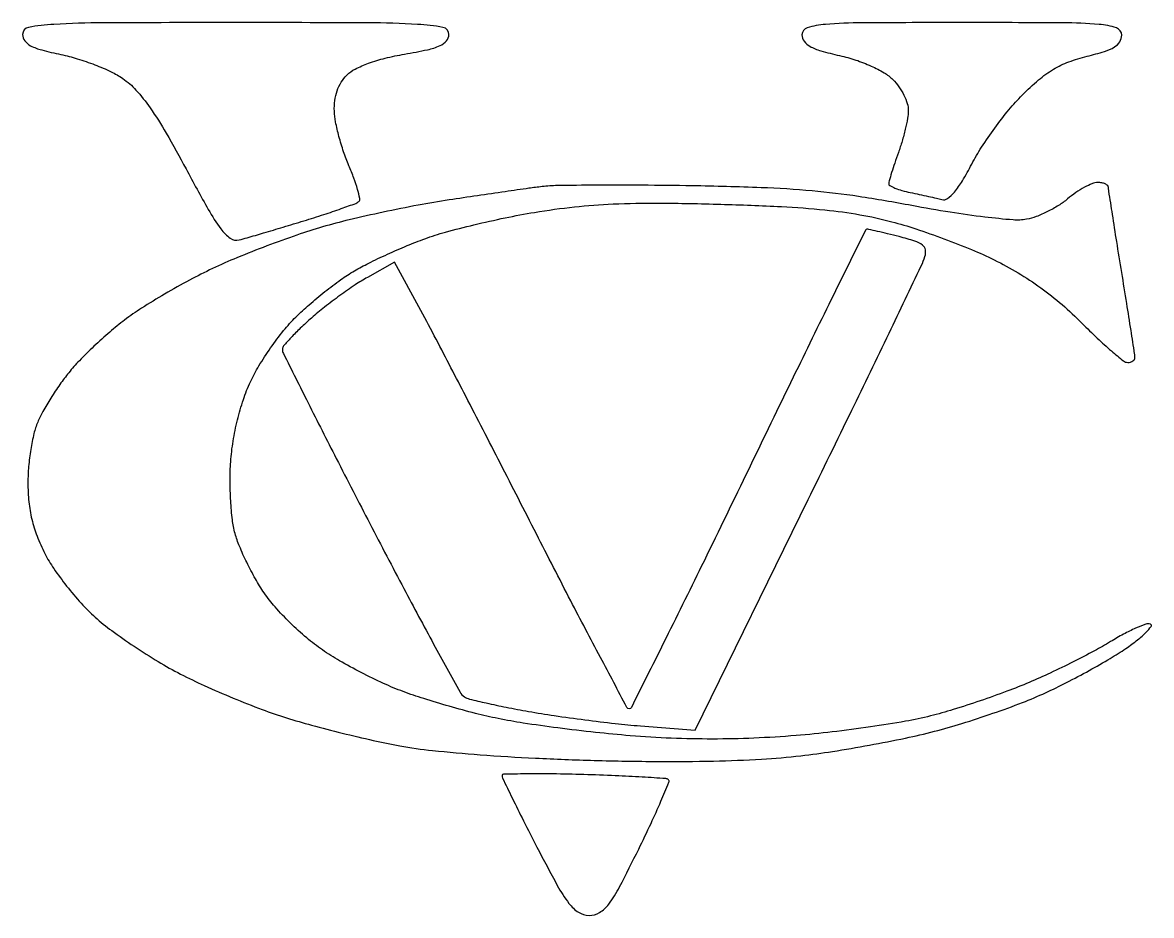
# Model space of a CAD drawing. Extents: x 0 to 44.8, y 0 to 35.4.
import ezdxf

# ---------------------------------------------------------------- set-up
doc = ezdxf.new("R2010")
doc.units = 0
doc.header["$MEASUREMENT"] = 0

msp = doc.modelspace()

# ---------------------------------------------------------------- linework, layer by layer
for points in [[(8.464, 35.443, 0.001013), (3.206277, 35.432347, 0.013035), (1.24173, 35.373156, 0.03177), (0.237399, 35.252352, 0.361511), (0, 34.96692, 0.167947), (0.085159, 34.720544, 0.106908), (0.321002, 34.525015, 0.055453), (0.761236, 34.355069, 0.013479), (1.520875, 34.176676, -0.023598), (2.171732, 34.009868, -0.017753), (2.870053, 33.767877, -0.018048), (3.511708, 33.492664, -0.038922), (3.978125, 33.226184, -0.06176), (4.501988, 32.766495, -0.029117), (5.061054, 32.059339, -0.021422), (5.701744, 31.055178, -0.00869), (6.490875, 29.63676, 0.005022), (7.37206, 28.025173, 0.03273), (7.87471, 27.250973, 0.076334), (8.248608, 26.8832, 0.221248), (8.59625, 26.816599, 0.008912), (8.912909, 26.902202, 0.001219), (9.570144, 27.094242, 0.001401), (10.347593, 27.325837, 0.001184), (11.168783, 27.575092, 0.0042), (11.962352, 27.825326, 0.006185), (12.654692, 28.059556, 0.003118), (13.236268, 28.268449, 0.109011), (13.357555, 28.345889, 0.255629), (13.390791, 28.45939, 0.014861), (13.299925, 28.822208, 0.019575), (13.155886, 29.265359, 0.012888), (12.957415, 29.763447, -0.019947), (12.746126, 30.316268, -0.016066), (12.562341, 30.925358, -0.01636), (12.428983, 31.499556, -0.039498), (12.378334, 31.932227, -0.042747), (12.398331, 32.349678, -0.050436), (12.490032, 32.734224, -0.053358), (12.650606, 33.073986, -0.059391), (12.874772, 33.358828, -0.079154), (13.207469, 33.60009, -0.030317), (13.73356, 33.82801, -0.026438), (14.397099, 34.029887, -0.018211), (15.166456, 34.190707, 0.010347), (16.078059, 34.366347, 0.051144), (16.574811, 34.527241, 0.109363), (16.833828, 34.717401, 0.181879), (16.928, 34.967723, 0.361784), (16.690798, 35.252638, 0.031552), (15.684283, 35.373162, 0.013009), (13.717616, 35.432332, 0.001015)], [(37.2945, 35.443, 0.001372), (33.345334, 35.432163, 0.017768), (31.874717, 35.371803, 0.0535), (31.156965, 35.238633, 0.331514), (30.9465, 34.95609, 0.160708), (31.02998, 34.703071, 0.108147), (31.261036, 34.501254, 0.056767), (31.693534, 34.323934, 0.013879), (32.441177, 34.134686, -0.025108), (33.079448, 33.957787, -0.025932), (33.689756, 33.719368, -0.027665), (34.208457, 33.449597, -0.062705), (34.557177, 33.178869, -0.043849), (34.794088, 32.896314, -0.037371), (34.992576, 32.561709, -0.039034), (35.127039, 32.22765, -0.081117), (35.16689, 31.950398, -0.039559), (35.136849, 31.645444, -0.013593), (35.046726, 31.210812, -0.013412), (34.920891, 30.734848, -0.015126), (34.774123, 30.28525, 0.004638), (34.627838, 29.867075, 0.006256), (34.50376, 29.485938, 0.00438), (34.406822, 29.165141, 0.065655), (34.388982, 29.049891, 0.28003), (34.434422, 28.971192, 0.028119), (34.638685, 28.873809, 0.028818), (34.915502, 28.778672, 0.018703), (35.244625, 28.699519, -0.002893), (35.602835, 28.625265, -0.002705), (35.96828, 28.545232, -0.002693), (36.291968, 28.470673, -0.00924), (36.501, 28.41724, 0.229488), (36.722772, 28.458152, 0.059407), (36.995545, 28.713422, 0.039817), (37.314414, 29.159824, 0.015291), (37.686912, 29.825612, -0.023748), (38.076477, 30.495089, -0.014131), (38.599529, 31.255141, -0.014129), (39.165015, 31.98487, -0.023624), (39.685509, 32.560942, -0.021589), (40.343152, 33.168253, -0.040723), (40.93017, 33.58827, -0.044422), (41.541441, 33.884206, -0.031671), (42.268722, 34.108199, 0.015743), (42.953217, 34.295378, 0.061636), (43.352282, 34.474322, 0.112695), (43.56535, 34.680551, 0.145327), (43.6425, 34.940381, 0.323682), (43.431172, 35.232624, 0.059978), (42.741226, 35.371639, 0.018435), (41.299867, 35.432424, 0.00132)], [(26.58225, 28.96322, 0.002338), (24.590001, 28.986479, 0.00302), (22.761052, 28.988231, 0.002292), (21.228873, 28.97342, 0.026654), (20.631, 28.932975, 0.004505), (20.107252, 28.864581, 0.000876), (19.163697, 28.731022, 0.000931), (18.064044, 28.571312, 0.000861), (16.935916, 28.403337, 0.009051), (15.711293, 28.196102, 0.006055), (14.317752, 27.91674, 0.006098), (12.973425, 27.613082, 0.011929), (11.91187, 27.332725, 0.012504), (10.89522, 27.010346, 0.007383), (9.697478, 26.577418, 0.007384), (8.513542, 26.109506, 0.012551), (7.539704, 25.678995, 0.012705), (6.628579, 25.219889, 0.00931), (5.64096, 24.666438, 0.009419), (4.724896, 24.107008, 0.02053), (4.04934, 23.636723, 0.015661), (3.462058, 23.161318, 0.011081), (2.832084, 22.593002, 0.011199), (2.253816, 22.022605, 0.023113), (1.833406, 21.54677, 0.01681), (1.482115, 21.078673, 0.012359), (1.123637, 20.537991, 0.012518), (0.809634, 20.009032, 0.027034), (0.600991, 19.584317, 0.042376), (0.451302, 19.129373, 0.018136), (0.325984, 18.501167, 0.017792), (0.240117, 17.818112, 0.022372), (0.2116, 17.181095, 0.025249), (0.250235, 16.416511, 0.033402), (0.366614, 15.729283, 0.033399), (0.573475, 15.063639, 0.025241), (0.884669, 14.364069, 0.033167), (1.237295, 13.769527, 0.017249), (1.749895, 13.075473, 0.017076), (2.327554, 12.396272, 0.024894), (2.884959, 11.842546, 0.024367), (3.539546, 11.309313, 0.011675), (4.42737, 10.686793, 0.011544), (5.386296, 10.078789, 0.016152), (6.271964, 9.583745, 0.013343), (7.216338, 9.126742, 0.008047), (8.358087, 8.633317, 0.008057), (9.509221, 8.179245, 0.013966), (10.481194, 7.844502, 0.009983), (11.473477, 7.555104, 0.005616), (12.688687, 7.241468, 0.005602), (13.923064, 6.95226, 0.009119), (14.977694, 6.737707, 0.020017), (16.273621, 6.551863, 0.006864), (18.162937, 6.383879, 0.00646), (20.365796, 6.247059, 0.005451), (22.699868, 6.157837, 0.005075), (25.210538, 6.114762, 0.007342), (27.42921, 6.131799, 0.008376), (29.33947, 6.206557, 0.01513), (30.899368, 6.341235, 0.009855), (32.161209, 6.514029, 0.006265), (33.623171, 6.762472, 0.006292), (35.052221, 7.042414, 0.011594), (36.205737, 7.311547, 0.012192), (37.296662, 7.621454, 0.008243), (38.525125, 8.025357, 0.008307), (39.700266, 8.45532, 0.016363), (40.616183, 8.84266, 0.01022), (41.44688, 9.247268, 0.007565), (42.349011, 9.727085, 0.007652), (43.187502, 10.20634, 0.017023), (43.807122, 10.602273, 0.015063), (44.27117, 10.942584, 0.029877), (44.613271, 11.244221, 0.041454), (44.809013, 11.474001, 0.505378), (44.778614, 11.567879, 0.168961), (44.598971, 11.565542, 0.016854), (44.193911, 11.403064, 0.019701), (43.712407, 11.167748, 0.014407), (43.19676, 10.870598, -0.014982), (42.565728, 10.507922, -0.006718), (41.716286, 10.067594, -0.006643), (40.805334, 9.625849, -0.008976), (39.96955, 9.252333, -0.011681), (39.084685, 8.899968, -0.007035), (38.020266, 8.521606, -0.007044), (36.951085, 8.175134, -0.012225), (36.052813, 7.921845, -0.019127), (35.061752, 7.708388, -0.007306), (33.667803, 7.484461, -0.007222), (32.145319, 7.285066, -0.008797), (30.714607, 7.144134, -0.009618), (29.035502, 7.040975, -0.010248), (27.388839, 7.005357, -0.010355), (25.758518, 7.037282, -0.010308), (24.128433, 7.136685, -0.006603), (22.744665, 7.26816, -0.005265), (21.255891, 7.445355, -0.005324), (19.880397, 7.63869, -0.013351), (18.883006, 7.817086, -0.011198), (17.983181, 8.024062, -0.007081), (16.943112, 8.303688, -0.00711), (15.928489, 8.607597, -0.012999), (15.111593, 8.888538, -0.0183), (14.334156, 9.211599, -0.011348), (13.445255, 9.644422, -0.011381), (12.58605, 10.11223, -0.020091), (11.9025, 10.542231, -0.025919), (11.282964, 11.016659, -0.017352), (10.623624, 11.618755, -0.017496), (10.023874, 12.248435, -0.032634), (9.59172, 12.804314, -0.020377), (9.242147, 13.368352, -0.014977), (8.899745, 14.019465, -0.015185), (8.612547, 14.656055, -0.032306), (8.438145, 15.167135, -0.035904), (8.332243, 15.710504, -0.01489), (8.264262, 16.45608, -0.014643), (8.238554, 17.262549, -0.018311), (8.264034, 18.010893, -0.022743), (8.359396, 18.828366, -0.019975), (8.531454, 19.670437, -0.020354), (8.765154, 20.476466, -0.027153), (9.045808, 21.184893, -0.028472), (9.380725, 21.815196, -0.016736), (9.847814, 22.52997, -0.01671), (10.364224, 23.215369, -0.02725), (10.851561, 23.755994, -0.017263), (11.376566, 24.243305, -0.011605), (12.007521, 24.764532, -0.011697), (12.642521, 25.241128, -0.022595), (13.175485, 25.58672, -0.017094), (13.741627, 25.893001, -0.008327), (14.483341, 26.246788, -0.008249), (15.268079, 26.589646, -0.011807), (15.975638, 26.865551, -0.020159), (16.786929, 27.123534, -0.007933), (17.922821, 27.415631, -0.007837), (19.16205, 27.692954, -0.009702), (20.324341, 27.910564, -0.014435), (21.910188, 28.12889, -0.016118), (23.448716, 28.245596, -0.012858), (25.254702, 28.277677, -0.005158), (27.725327, 28.232539, -0.005113), (30.127267, 28.139274, -0.013177), (31.858453, 28.008515, -0.017577), (33.243334, 27.817743, -0.021642), (34.51725, 27.539123, -0.015408), (35.468656, 27.255821, -0.009163), (36.584105, 26.863064, -0.009166), (37.682777, 26.430334, -0.015613), (38.581946, 26.023643, -0.021311), (39.524892, 25.510223, -0.020987), (40.425678, 24.915948, -0.020951), (41.274983, 24.247153, -0.021057), (42.063849, 23.510695, 0.008724), (42.672141, 22.914072, 0.012662), (43.231047, 22.410926, 0.008261), (43.710263, 22.014525, 0.170262), (43.884277, 21.9535, 0.067516), (43.993708, 21.968344, 0.085886), (44.085714, 22.011773, 0.102346), (44.146316, 22.076245, 0.14468), (44.166687, 22.151875, 0.032079), (44.153498, 22.300692, 0.000418), (44.010721, 23.22434, 0.001207), (43.841897, 24.293467, 0.000792), (43.6425, 25.52425, -0.000792), (43.443103, 26.755033, -0.001207), (43.274279, 27.82416, -0.000418), (43.131502, 28.747808, -0.032079), (43.118313, 28.896625, 0.198909), (43.084725, 28.97246, 0.082304), (42.99016, 29.036727, 0.063599), (42.851721, 29.080411, 0.044687), (42.688807, 29.095, 0.09792), (42.474427, 29.052609, 0.026792), (42.161698, 28.903849, 0.02601), (41.818023, 28.693337, 0.024483), (41.490771, 28.444275, -0.035181), (41.132481, 28.183494, -0.024261), (40.69437, 27.938245, -0.024541), (40.247678, 27.742641, -0.045058), (39.865589, 27.635406, -0.06669), (39.328095, 27.608305, -0.009003), (38.201543, 27.72226, -0.009942), (36.830702, 27.913622, -0.007186), (35.31075, 28.179156, 0.009544), (33.189475, 28.539438, 0.014891), (31.349651, 28.760104, 0.012969), (29.327324, 28.889, 0.005341)], [(33.525345, 27.2435, 0.285507), (33.468723, 27.208299, 0.000073), (32.106468, 24.446413, 0.001275), (30.600639, 21.372577, 0.000769), (28.8305, 17.7215, -0.001198), (27.056721, 14.07089, -0.001981), (25.539551, 10.998253, -0.000173), (24.170907, 8.256232, -0.294587), (24.084654, 8.205169, -0.266907), (23.997675, 8.259712, -0.0003), (22.941604, 10.247051, -0.002547), (21.767099, 12.487955, -0.001549), (20.400414, 15.148294, 0.000695), (18.969532, 17.945332, 0.000798), (17.59495, 20.612634, 0.000717), (16.42239, 22.871093, 0.004595), (15.816519, 24.008344), (14.769459, 25.930939), (13.697291, 25.330844, 0.019591), (13.204144, 25.028875, 0.009665), (12.600846, 24.609061, 0.009576), (11.990659, 24.148627, 0.013791), (11.470311, 23.716396, 0.010178), (11.027877, 23.311528, 0.014669), (10.654726, 22.934336, 0.010326), (10.364036, 22.609532, 0.179227), (10.3155, 22.478477, 0.116378), (10.354998, 22.311077, 0.000366), (11.335132, 20.353316, 0.002046), (12.455923, 18.141319, 0.001276), (13.786588, 15.557831, 0.002105), (15.137681, 12.977696, 0.003314), (16.32175, 10.774953, 0.000871), (17.369597, 8.864154, 0.126279), (17.542635, 8.680105, 0.080751), (17.748216, 8.592254, 0.004798), (18.408152, 8.435578, 0.007121), (19.201953, 8.267002, 0.005187), (20.088922, 8.101343, 0.007101), (21.112792, 7.936042, 0.004329), (22.326242, 7.768497, 0.004338), (23.532079, 7.623254, 0.007665), (24.529848, 7.527307), (26.709446, 7.351389), (31.191742, 16.507389, 0.000698), (32.921014, 20.052292, 0.00108), (34.403265, 23.118434, 0.000315), (35.684836, 25.788446, 0.034901), (35.830296, 26.155712, 0.121411), (35.847577, 26.418398, 0.186808), (35.730816, 26.610861, 0.087639), (35.429343, 26.76831, 0.014949), (34.804151, 26.945768, 0.001799), (34.344064, 27.05986, 0.002683), (33.94076, 27.156041, 0.001147), (33.595387, 27.235617, 0.056099)], [(22.284117, 5.593405, 0.003829), (21.041133, 5.61969, 0.006366), (19.993374, 5.620481, 0.001624), (19.090355, 5.606732, 0.390927), (19.035816, 5.5545, 0.129007), (19.055039, 5.45713, 0.000842), (19.440358, 4.665925, 0.003287), (19.889618, 3.762458, 0.002084), (20.424449, 2.715277, 0.005662), (21.23103, 1.194645, 0.038208), (21.694843, 0.479551, 0.087041), (22.075377, 0.128317, 0.142339), (22.49305, 0.004152, 0.140074), (22.907498, 0.119816, 0.094815), (23.272024, 0.452365, 0.040535), (23.704875, 1.141015, 0.005719), (24.46246, 2.637298, 0.004956), (24.951446, 3.656508, 0.008046), (25.344262, 4.533005, 0.002697), (25.663101, 5.287466, 0.309964), (25.64216, 5.387328, 0.175723), (25.534631, 5.434711, 0.001467), (24.607097, 5.494365, 0.00497), (23.534628, 5.549486, 0.003153)]]:
    msp.add_lwpolyline(points, format="xyb", close=True)

doc.saveas('drawing.dxf')
